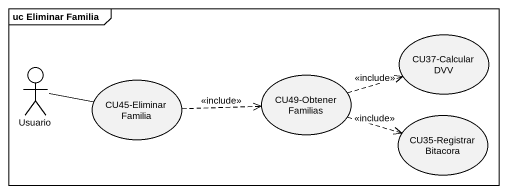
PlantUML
@startuml
mainframe uc Eliminar Familia
actor Usuario
usecase "CU37-Calcular DVV" as CU37_Calcular_DVV
usecase "CU45-Eliminar Familia" as CU45_Eliminar_Familia
usecase "CU49-Obtener Familias" as CU49_Obtener_Familias
usecase "CU35-Registrar Bitacora" as CU35_Registrar_Bitacora
Usuario -right- CU45_Eliminar_Familia
CU45_Eliminar_Familia .right.> CU49_Obtener_Familias : <<include>>
CU49_Obtener_Familias .right.> CU37_Calcular_DVV : <<include>>
CU49_Obtener_Familias .right.> CU35_Registrar_Bitacora : <<include>>
@enduml
